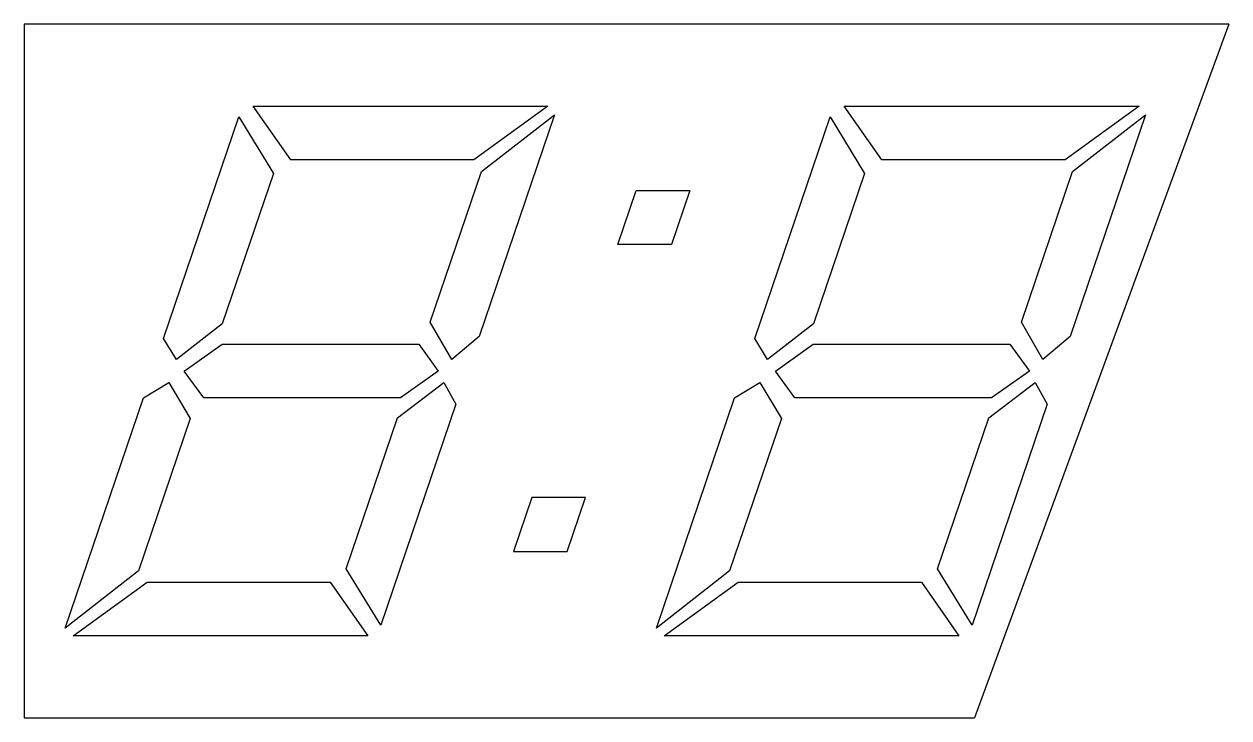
# Model space of a CAD drawing. Header units: millimetres. Extents: x -43 to 397, y -323 to -69.
import ezdxf

# ---------------------------------------------------------------- set-up
doc = ezdxf.new("R2010")
doc.units = ezdxf.units.MM

msp = doc.modelspace()

# ---------------------------------------------------------------- linework, layer by layer
at = {"color": 7, "linetype": 'Continuous', "lineweight": 25}
for p, q in [((-43.24, -69.08), (-43.24, -322.68)), ((397.05, -69.08), (-43.24, -69.08)), ((397.05, -69.08), (304.04, -322.68)), ((54.18, -118.72), (40.46, -99.08)), ((40.46, -99.08), (148.17, -99.08)), ((148.17, -99.08), (121.13, -118.72)), ((270.23, -118.72), (256.5, -99.08)), ((256.5, -99.08), (364.22, -99.08)), ((364.22, -99.08), (337.17, -118.72)), ((7.76, -183.95), (35.29, -102.94)), ((35.29, -102.94), (47.87, -123.63)), ((150.54, -102.24), (123.01, -183.25)), ((123.89, -122.93), (150.54, -102.24)), ((223.8, -183.95), (251.33, -102.94)), ((251.33, -102.94), (263.91, -123.63)), ((366.59, -102.24), (339.05, -183.25)), ((339.93, -122.93), (366.59, -102.24)), ((121.13, -118.72), (54.18, -118.72)), ((337.17, -118.72), (270.23, -118.72)), ((105.17, -177.99), (123.89, -122.93)), ((321.21, -177.99), (339.93, -122.93)), ((47.87, -123.63), (29.19, -178.69)), ((263.91, -123.63), (245.24, -178.69)), ((173.73, -149.58), (180.44, -129.94)), ((180.44, -129.94), (200.08, -129.94)), ((200.08, -129.94), (193.37, -149.58)), ((193.37, -149.58), (173.73, -149.58)), ((29.19, -178.69), (12.45, -191.67)), ((113.02, -191.67), (105.17, -177.99)), ((245.24, -178.69), (228.49, -191.67)), ((329.06, -191.67), (321.21, -177.99)), ((12.45, -191.67), (7.76, -183.95)), ((123.01, -183.25), (113.02, -191.67)), ((228.49, -191.67), (223.8, -183.95)), ((339.05, -183.25), (329.06, -191.67)), ((15.25, -195.88), (29.11, -186.06)), ((29.11, -186.06), (101, -186.06)), ((101, -186.06), (108.1, -195.88)), ((231.3, -195.88), (245.15, -186.06)), ((245.15, -186.06), (317.05, -186.06)), ((317.05, -186.06), (324.15, -195.88)), ((22.4, -205.7), (15.25, -195.88)), ((108.1, -195.88), (94.3, -205.7)), ((238.44, -205.7), (231.3, -195.88)), ((324.15, -195.88), (310.34, -205.7)), ((0.35, -205.7), (9.6, -200.09)), ((9.6, -200.09), (17.44, -213.19)), ((93.24, -213.02), (110.17, -200.09)), ((110.17, -200.09), (114.59, -208.06)), ((216.39, -205.7), (225.64, -200.09)), ((225.64, -200.09), (233.49, -213.19)), ((309.29, -213.02), (326.21, -200.09)), ((326.21, -200.09), (330.64, -208.06)), ((-28.24, -289.87), (0.35, -205.7)), ((94.3, -205.7), (22.4, -205.7)), ((187.81, -289.87), (216.39, -205.7)), ((310.34, -205.7), (238.44, -205.7)), ((114.59, -208.06), (87.15, -288.82)), ((330.64, -208.06), (303.19, -288.82)), ((17.44, -213.19), (-1.49, -268.96)), ((74.52, -268.17), (93.24, -213.02)), ((233.49, -213.19), (214.55, -268.96)), ((290.57, -268.17), (309.29, -213.02)), ((142.32, -242.17), (135.61, -261.81)), ((161.96, -242.17), (142.32, -242.17)), ((155.25, -261.81), (161.96, -242.17)), ((135.61, -261.81), (155.25, -261.81)), ((87.15, -288.82), (74.52, -268.17)), ((303.19, -288.82), (290.57, -268.17)), ((-1.49, -268.96), (-28.24, -289.87)), ((214.55, -268.96), (187.81, -289.87)), ((-25.34, -292.68), (1.71, -273.04)), ((1.71, -273.04), (68.65, -273.04)), ((68.65, -273.04), (82.37, -292.68)), ((190.7, -292.68), (217.75, -273.04)), ((217.75, -273.04), (284.69, -273.04)), ((284.69, -273.04), (298.41, -292.68)), ((82.37, -292.68), (-25.34, -292.68)), ((298.41, -292.68), (190.7, -292.68)), ((-43.24, -322.68), (304.04, -322.68))]:
    msp.add_line(p, q, dxfattribs=at)

doc.saveas('drawing.dxf')
